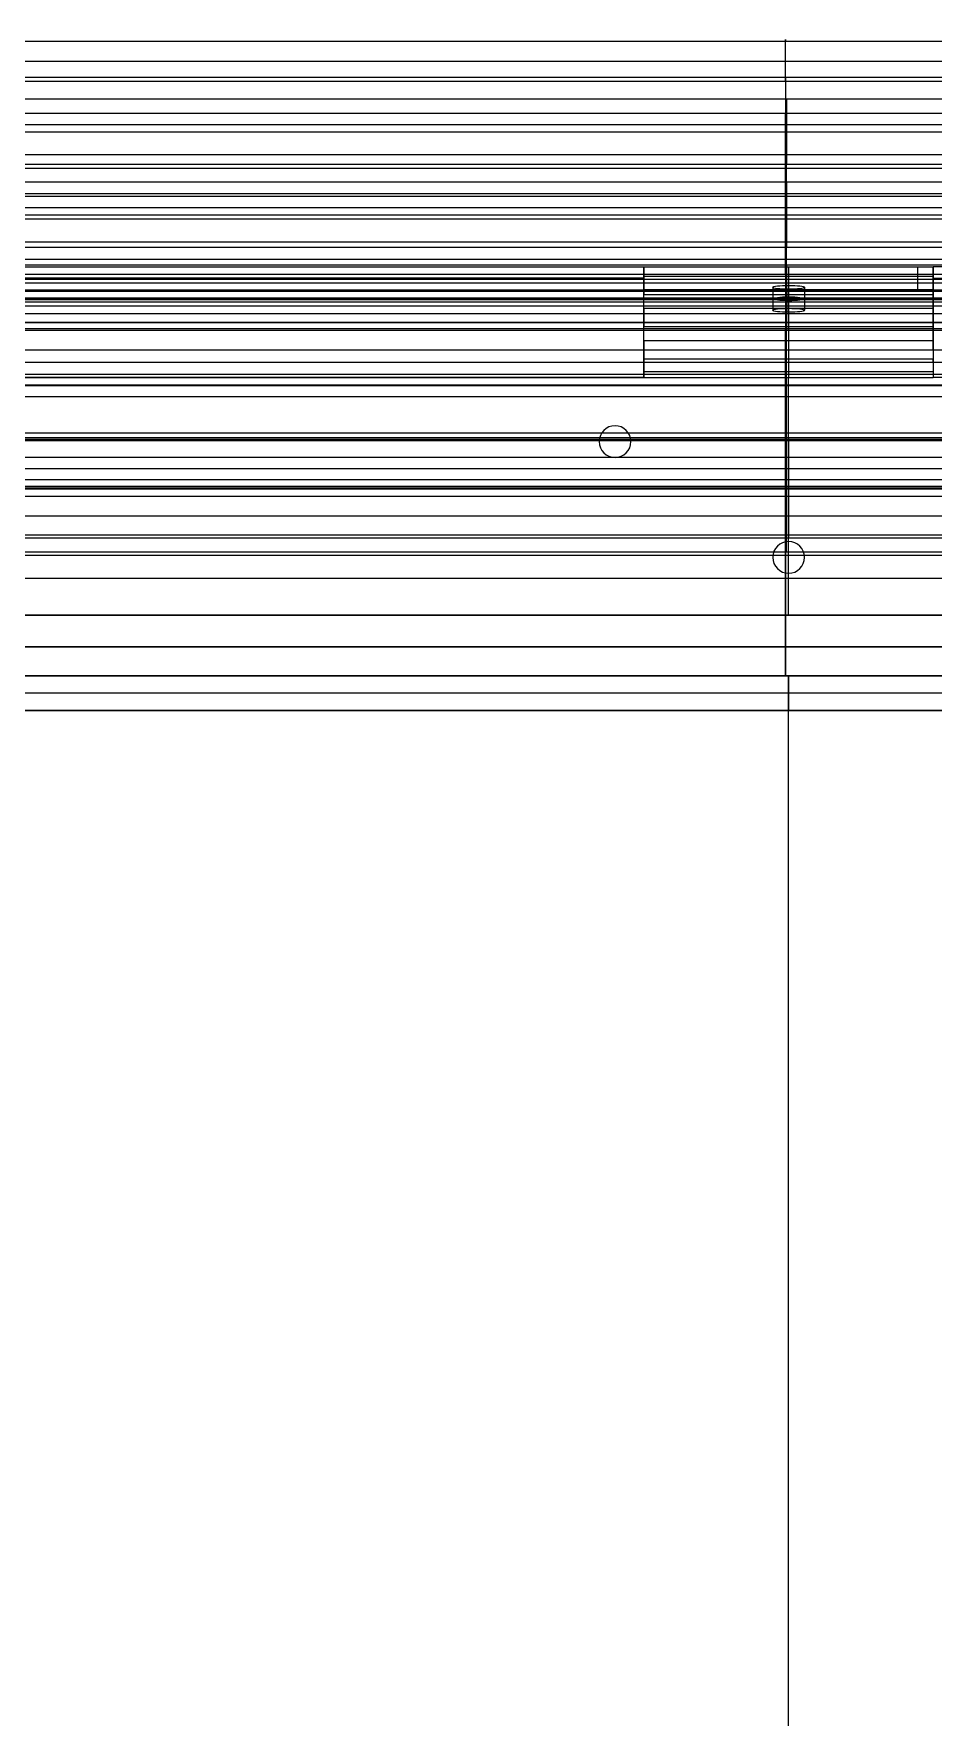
# Model space of a CAD drawing. Header units: millimetres. Extents: x -41 to 531, y -370 to 212.
# Drawn here: x 114.8 to 270.3, y -79 to 211.9 of the extents above; entities that cross this region are included whole.
import ezdxf

# ---------------------------------------------------------------- set-up
doc = ezdxf.new("R2010")
doc.units = ezdxf.units.MM
doc.header["$MEASUREMENT"] = 0
doc.layers.add('Domyślny', color=7, linetype='Continuous', true_color=0x000000)

# ---------------------------------------------------------------- blocks, each defined once
blk = doc.blocks.new('deska 2 siedziska awki Soft 02.412 SC')
at = {"layer": 'Domyślny'}
for p, q in [((5, 0), (1795, 0)), ((900, 0, 14), (900, 0, -14)), ((900, -5, -19), (900, -60, -19)), ((900, -60, 19), (900, -5, 19)), ((5, -32.5, -19), (1795, -32.5, -19)), ((5, -32.5, 19), (1795, -32.5, 19)), ((5, -60, -19), (1795, -60, -19)), ((900, -90, -9), (900, -60, 19)), ((5, -75, 5), (1795, -75, 5))]:
    blk.add_line(p, q, dxfattribs=at)
at = {"layer": 'Domyślny', "extrusion": (1, 0, 0)}
for centre, radius, start, end in [((-5, -14, 900), 5, 270, 0), ((-5, 14, 900), 5, 0, 90), ((-60, 31, 900), 50, 233.1301, 270)]:
    blk.add_arc(centre, radius, start, end, dxfattribs=at)
at = {"layer": 'Domyślny'}
for points in [[(1795, 0, 14), (900, 0, 14), (5, 0, 14)], [(5, 0, -14), (900, 0, -14), (1795, 0, -14)], [(1795, -5, -19), (900, -5, -19), (5, -5, -19)], [(5, -5, 19), (900, -5, 19), (1795, -5, 19)], [(5, -60, 19), (900, -60, 19), (1795, -60, 19)], [(1795, -90, -9), (900, -90, -9), (5, -90, -9)]]:
    blk.add_open_spline(points, degree=2, dxfattribs=at)
blk = doc.blocks.new('ZD 06 SC_Bez rowka')
at = {"layer": 'Domyślny'}
for p, q in [((-45, 19), (45, 19)), ((0, 19, -895), (0, 19, 895)), ((-50, -19), (-50, 14)), ((0, -19, 900), (0, 14, 900)), ((0, -19, -900), (0, 14, -900)), ((50, -19), (50, 14)), ((-50, -2.5, 895), (-50, -2.5, -895)), ((-45, -2.5, 900), (45, -2.5, 900)), ((-45, -2.5, -900), (45, -2.5, -900)), ((50, -2.5, -895), (50, -2.5, 895)), ((50, -19), (-50, -19)), ((0, -19, -900), (0, -19, 900))]:
    blk.add_line(p, q, dxfattribs=at)
for centre, start, end in [((-45, 14, -895), 90, 180), ((-45, 14, 895), 90, 180), ((-45, 14, -895), 90, 180), ((-45, 14), 90, 180), ((45, 14, -895), 360, 90), ((45, 14, 895), 360, 90), ((45, 14, -895), 0, 90), ((45, 14), 0, 90)]:
    blk.add_arc(centre, 5, start, end, dxfattribs=at)
at = {"layer": 'Domyślny', "extrusion": (1, 1.84741e-14, 9.09495e-14)}
blk.add_arc((14, -895, -45), 5, 270, 0, dxfattribs=at)
at = {"layer": 'Domyślny', "extrusion": (1, -7.10543e-15, -1.56319e-14)}
blk.add_arc((14, 895, -45), 5, 0, 90, dxfattribs=at)
at = {"layer": 'Domyślny', "extrusion": (1, 0, 0)}
for centre, start, end in [((14, -895), 270, 0), ((14, 895), 0, 90)]:
    blk.add_arc(centre, 5, start, end, dxfattribs=at)
at = {"layer": 'Domyślny', "extrusion": (1, -7.10543e-15, 1.08002e-13)}
blk.add_arc((14, -895, 45), 5, 270, 0, dxfattribs=at)
at = {"layer": 'Domyślny', "extrusion": (1, 3.55271e-14, 1.13687e-14)}
blk.add_arc((14, 895, 45), 5, 0, 90, dxfattribs=at)
at = {"layer": 'Domyślny', "extrusion": (-1.42109e-15, 1, -2.84217e-15)}
blk.add_arc((45, -895, 14), 5, 270, 360, dxfattribs=at)
at = {"layer": 'Domyślny', "extrusion": (-8.52651e-15, 1, 1.20792e-14)}
blk.add_arc((45, 895, 14), 5, 0, 90, dxfattribs=at)
at = {"layer": 'Domyślny', "extrusion": (-4.0492e-29, 1, -1.42109e-15)}
blk.add_arc((-45, -895, 14), 5, 180, 270, dxfattribs=at)
at = {"layer": 'Domyślny', "extrusion": (5.68434e-15, 1, -1.29656e-28)}
blk.add_arc((-45, 895, 14), 5, 90, 180, dxfattribs=at)
at = {"layer": 'Domyślny', "extrusion": (0, 1, 0)}
for centre, start, end in [((45, -895, -2.5), 270, 0), ((45, 895, -2.5), 0, 90), ((-45, -895, -2.5), 180, 270), ((-45, 895, -2.5), 90, 180)]:
    blk.add_arc(centre, 5, start, end, dxfattribs=at)
at = {"layer": 'Domyślny', "extrusion": (-1.06581e-14, 1, -1.49214e-14)}
blk.add_arc((45, -895, -19), 5, 270, 0, dxfattribs=at)
at = {"layer": 'Domyślny', "extrusion": (6.39488e-15, 1, -7.10543e-16)}
blk.add_arc((45, 895, -19), 5, 0, 90, dxfattribs=at)
at = {"layer": 'Domyślny', "extrusion": (5.68434e-15, 1, -1.42109e-14)}
blk.add_arc((-45, -895, -19), 5, 180, 270, dxfattribs=at)
at = {"layer": 'Domyślny', "extrusion": (-2.77112e-14, 1, -1.42109e-14)}
blk.add_arc((-45, 895, -19), 5, 90, 180, dxfattribs=at)
at = {"layer": 'Domyślny'}
for points in [[(-45, 19, -895), (0, 19, -895), (45, 19, -895)], [(-45, 19, 895), (-45, 19), (-45, 19, -895)], [(45, 19, 895), (0, 19, 895), (-45, 19, 895)], [(45, 19, -895), (45, 19), (45, 19, 895)], [(-50, 14, 895), (-50, -2.5, 895), (-50, -19, 895)], [(-50, 14, -895), (-50, 14), (-50, 14, 895)], [(-50, -19, -895), (-50, -2.5, -895), (-50, 14, -895)], [(45, 14, 900), (0, 14, 900), (-45, 14, 900)], [(-45, 14, 900), (-45, -2.5, 900), (-45, -19, 900)], [(45, 14, -900), (0, 14, -900), (-45, 14, -900)], [(-45, 14, -900), (-45, -2.5, -900), (-45, -19, -900)], [(45, -19, 900), (45, -2.5, 900), (45, 14, 900)], [(45, -19, -900), (45, -2.5, -900), (45, 14, -900)], [(50, 14, 895), (50, 14), (50, 14, -895)], [(50, -19, 895), (50, -2.5, 895), (50, 14, 895)], [(50, 14, -895), (50, -2.5, -895), (50, -19, -895)], [(-50, -19, 895), (-50, -19), (-50, -19, -895)], [(-45, -19, 900), (0, -19, 900), (45, -19, 900)], [(45, -19, -900), (0, -19, -900), (-45, -19, -900)], [(50, -19, 895), (50, -19), (50, -19, -895)]]:
    blk.add_open_spline(points, degree=2, dxfattribs=at)

msp = doc.modelspace()

# ---------------------------------------------------------------- linework, layer by layer
at = {"layer": 'Domyślny'}
for p, q in [((220.29, 169.67, 210.99), (45.29, 169.67, 210.99)), ((445.29, 168.82, 188.25), (45.29, 168.82, 188.25)), ((220.29, 171.65, 210.74), (270.29, 171.65, 210.74)), ((220.29, 171.65, 210.74), (270.29, 171.65, 210.74)), ((220.29, 166.87, 214.19), (220.29, 171.49, 213.61)), ((220.29, 169.08, 211.06), (220.29, 169.76, 216.44)), ((245.29, 171.65, 210.74), (245.29, 168.45, 185.35)), ((245.29, 170.03, 216.65), (245.29, 158.85, 231.04)), ((270.29, 171.49, 213.61), (270.29, 166.87, 214.19)), ((270.29, 169.08, 211.06), (270.29, 169.76, 216.44)), ((270.29, 169.67, 210.99), (445.29, 169.67, 210.99)), ((220.29, 157.27, 229.82), (220.29, 168.45, 215.42)), ((270.29, 167.68, 211.24), (220.29, 167.68, 211.24)), ((242.54, 168.11, 182.62), (242.54, 164.14, 183.12)), ((245.29, 168.45, 185.35), (245.29, 164.49, 185.85)), ((245.29, 163.8, 180.39), (245.29, 167.77, 179.89)), ((245.29, 167.77, 179.89), (245.29, 165.99, 165.75)), ((245.29, 167.68, 211.24), (245.29, 167.62, 210.74)), ((245.29, 167.62, 210.74), (245.29, 164.49, 185.85)), ((245.29, 166.87, 214.19), (245.29, 155.69, 228.59)), ((248.04, 168.11, 182.62), (248.04, 164.14, 183.12)), ((270.29, 157.27, 229.82), (270.29, 168.45, 215.42)), ((445.29, 164.85, 188.75), (45.29, 164.85, 188.75)), ((270.29, 164.44, 223.84), (220.29, 164.44, 223.84)), ((220.29, 164.44, 223.84), (220.29, 161.28, 221.39)), ((245.29, 163.8, 180.39), (245.29, 162.02, 166.25)), ((270.29, 161.28, 221.39), (270.29, 164.44, 223.84)), ((270.29, 161.28, 221.39), (220.29, 161.28, 221.39)), ((220.29, 152.53, 231.81), (220.29, 158.82, 231.02)), ((270.29, 158.82, 231.02), (270.29, 152.53, 231.81)), ((220.29, 155.25, 229.07), (220.29, 155.8, 233.44)), ((270.29, 155.25, 229.07), (270.29, 155.8, 233.44)), ((220.29, 152.53, 232.14), (45.29, 152.53, 232.14)), ((270.29, 153.53, 234.07), (220.29, 153.53, 234.07)), ((270.29, 153.03, 230.11), (220.29, 153.03, 230.11)), ((220.29, 152.53, 234.14), (270.29, 152.53, 234.14)), ((220.29, 152.53, 230.14), (270.29, 152.53, 230.14)), ((245.29, 124.2, 234.14), (245.29, 152.53, 234.14)), ((245.29, 124.2, 230.14), (245.29, 152.53, 230.14)), ((215.29, 144.2, 230.14), (215.29, 144.2, 234.14)), ((212.54, 141.45, 230.14), (212.54, 141.45, 234.14)), ((218.04, 141.45, 230.14), (218.04, 141.45, 234.14)), ((215.29, 138.7, 234.14), (215.29, 138.7, 230.14)), ((215.29, 138.7, 230.14), (215.29, 138.7, 234.14)), ((445.29, 131.99, 234.14), (45.29, 131.99, 234.14)), ((445.29, 131.99, 230.14), (45.29, 131.99, 230.14)), ((245.29, 124.2, 230.14), (245.29, 124.2, 234.14)), ((242.54, 121.45, 230.14), (242.54, 121.45, 234.14)), ((248.04, 121.45, 230.14), (248.04, 121.45, 234.14)), ((245.29, 118.7, 234.14), (245.29, 118.7, 230.14)), ((245.29, 111.45, 234.14), (245.29, 118.7, 234.14)), ((245.29, 111.45, 230.14), (245.29, 118.7, 230.14)), ((445.29, 111.45, 232.14), (45.29, 111.45, 232.14)), ((245.29, 111.45, 230.14), (245.29, 111.45, 234.14)), ((245.29, 100.99, 267.14), (245.29, 94.99, 267.14)), ((245.29, 94.99, -126.86), (245.29, 94.99, -134.86))]:
    msp.add_line(p, q, dxfattribs=at)
at = {"layer": 'Domyślny', "extrusion": (1, 1.67168e-07, 6.76405e-16)}
msp.add_arc((163.71, 211.74, 220.29), 8, 352.8291, 37.8291, dxfattribs=at)
at = {"layer": 'Domyślny', "extrusion": (1, 1.67167e-07, 0)}
for centre, radius, start, end in [((163.71, 211.74, 245.29), 8, 352.8291, 37.8291), ((163.71, 211.74, 245.29), 4, 352.8291, 37.8291), ((152.53, 226.14, 245.29), 8, 37.8291, 90), ((152.53, 226.14, 245.29), 4, 37.8291, 90)]:
    msp.add_arc(centre, radius, start, end, dxfattribs=at)
at = {"layer": 'Domyślny', "extrusion": (1, 1.67168e-07, 4.64135e-16)}
msp.add_arc((163.71, 211.74, 270.29), 8, 352.8291, 37.8291, dxfattribs=at)
at = {"layer": 'Domyślny', "extrusion": (1, 1.67168e-07, -7.12789e-17)}
msp.add_arc((163.71, 211.74, 220.29), 4, 352.8291, 37.8291, dxfattribs=at)
at = {"layer": 'Domyślny', "extrusion": (-1.6586e-07, 0.992178, -0.124829)}
for centre, start, end in [((-245.29, 202.18, 144), 270, 90), ((-245.29, 202.18, 142), 270, 90), ((-245.29, 202.18, 144), 90, 270), ((-245.29, 202.18, 142), 90, 270), ((-245.29, 202.18, 140), 270, 90), ((-245.29, 202.18, 140), 90, 270)]:
    msp.add_arc(centre, 2.75, start, end, dxfattribs=at)
at = {"layer": 'Domyślny', "extrusion": (1, 1.67168e-07, -2.55058e-17)}
msp.add_arc((163.71, 211.74, 270.29), 4, 352.8291, 37.8291, dxfattribs=at)
at = {"layer": 'Domyślny', "extrusion": (1, 1.67168e-07, 0)}
for centre, radius, start, end in [((169.96, 165.25, 245.29), 8, 172.8291, 176.4216), ((152.53, 226.14, 270.29), 8, 37.8291, 90), ((152.53, 226.14, 270.29), 4, 37.8291, 90)]:
    msp.add_arc(centre, radius, start, end, dxfattribs=at)
at = {"layer": 'Domyślny', "extrusion": (1, 1.67168e-07, 9.91944e-16)}
msp.add_arc((152.53, 226.14, 220.29), 8, 37.8291, 90, dxfattribs=at)
at = {"layer": 'Domyślny', "extrusion": (1, 1.67168e-07, 9.0084e-17)}
msp.add_arc((152.53, 226.14, 220.29), 4, 37.8291, 90, dxfattribs=at)
at = {"layer": 'Domyślny'}
for centre, start, end in [((215.29, 141.45, 230.14), 90, 270), ((215.29, 141.45, 234.14), 90, 270), ((215.29, 141.45, 232.14), 90, 270), ((215.29, 141.45, 230.14), 270, 90), ((215.29, 141.45, 234.14), 270, 90), ((215.29, 141.45, 232.14), 270, 90), ((245.29, 121.45, 230.14), 90, 270), ((245.29, 121.45, 234.14), 90, 270), ((245.29, 121.45, 232.14), 90, 270), ((245.29, 121.45, 230.14), 270, 90), ((245.29, 121.45, 234.14), 270, 90), ((245.29, 121.45, 232.14), 270, 90)]:
    msp.add_arc(centre, 2.75, start, end, dxfattribs=at)
for points in [[(45.29, 171.65, 210.74), (132.79, 171.65, 210.74), (220.29, 171.65, 210.74)], [(45.29, 171.65, 210.74), (132.79, 171.65, 210.74), (220.29, 171.65, 210.74)], [(220.29, 171.65, 210.74), (220.29, 169.67, 210.99), (220.29, 167.68, 211.24)], [(220.29, 158.85, 231.04), (220.29, 164.44, 223.84), (220.29, 170.03, 216.65)], [(220.29, 170.03, 216.65), (245.29, 170.03, 216.65), (270.29, 170.03, 216.65)], [(220.29, 170.03, 216.65), (220.29, 168.45, 215.42), (220.29, 166.87, 214.19)], [(267.53, 171.65, 210.74), (267.53, 169.63, 210.74), (267.53, 167.62, 210.74)], [(267.53, 171.65, 210.74), (267.53, 169.63, 210.74), (267.53, 167.62, 210.74)], [(445.29, 171.65, 210.74), (357.79, 171.65, 210.74), (270.29, 171.65, 210.74)], [(270.29, 167.68, 211.24), (270.29, 169.67, 210.99), (270.29, 171.65, 210.74)], [(445.29, 171.65, 210.74), (357.79, 171.65, 210.74), (270.29, 171.65, 210.74)], [(270.29, 170.03, 216.65), (270.29, 164.44, 223.84), (270.29, 158.85, 231.04)], [(270.29, 166.87, 214.19), (270.29, 168.45, 215.42), (270.29, 170.03, 216.65)], [(45.29, 167.68, 211.24), (132.79, 167.68, 211.24), (220.29, 167.68, 211.24)], [(45.29, 167.62, 210.74), (245.29, 167.62, 210.74), (445.29, 167.62, 210.74)], [(45.29, 167.62, 210.74), (245.29, 167.62, 210.74), (445.29, 167.62, 210.74)], [(45.29, 165.99, 165.75), (245.29, 165.99, 165.75), (445.29, 165.99, 165.75)], [(220.29, 155.69, 228.59), (220.29, 161.28, 221.39), (220.29, 166.87, 214.19)], [(220.29, 166.87, 214.19), (245.29, 166.87, 214.19), (270.29, 166.87, 214.19)], [(270.29, 167.68, 211.24), (357.79, 167.68, 211.24), (445.29, 167.68, 211.24)], [(270.29, 166.87, 214.19), (270.29, 161.28, 221.39), (270.29, 155.69, 228.59)], [(445.29, 162.02, 166.25), (245.29, 162.02, 166.25), (45.29, 162.02, 166.25)], [(445.29, 161.97, 165.75), (245.29, 161.97, 165.75), (45.29, 161.97, 165.75)], [(270.29, 158.85, 231.04), (245.29, 158.85, 231.04), (220.29, 158.85, 231.04)], [(220.29, 155.69, 228.59), (220.29, 157.27, 229.82), (220.29, 158.85, 231.04)], [(270.29, 158.85, 231.04), (270.29, 157.27, 229.82), (270.29, 155.69, 228.59)], [(270.29, 155.69, 228.59), (245.29, 155.69, 228.59), (220.29, 155.69, 228.59)], [(220.29, 152.53, 230.14), (132.79, 152.53, 230.14), (45.29, 152.53, 230.14)], [(45.29, 152.53, 234.14), (132.79, 152.53, 234.14), (220.29, 152.53, 234.14)], [(220.29, 152.53, 234.14), (220.29, 152.53, 232.14), (220.29, 152.53, 230.14)], [(270.29, 152.53, 230.14), (270.29, 152.53, 232.14), (270.29, 152.53, 234.14)], [(445.29, 152.53, 234.14), (357.79, 152.53, 234.14), (270.29, 152.53, 234.14)], [(445.29, 152.53, 230.14), (357.79, 152.53, 230.14), (270.29, 152.53, 230.14)], [(20.29, 142.15, -192.07), (245.29, 142.15, -192.07), (470.29, 142.15, -192.07)], [(20.29, 141.9, -194.05), (245.29, 141.9, -194.05), (470.29, 141.9, -194.05)], [(20.29, 141.65, -196.04), (245.29, 141.65, -196.04), (470.29, 141.65, -196.04)], [(245.29, 142.15, -192.07), (245.29, 133.72, -191.01), (245.29, 125.29, -189.95)], [(245.29, 141.65, -196.04), (245.29, 141.9, -194.05), (245.29, 142.15, -192.07)], [(245.29, 141.65, -196.04), (245.29, 133.22, -194.98), (245.29, 124.79, -193.92)], [(470.29, 133.72, -191.01), (245.29, 133.72, -191.01), (20.29, 133.72, -191.01)], [(470.29, 133.22, -194.98), (245.29, 133.22, -194.98), (20.29, 133.22, -194.98)], [(470.29, 125.29, -189.95), (245.29, 125.29, -189.95), (20.29, 125.29, -189.95)], [(470.29, 124.79, -193.92), (245.29, 124.79, -193.92), (20.29, 124.79, -193.92)], [(20.29, 121.82, -185.48), (245.29, 121.82, -185.48), (470.29, 121.82, -185.48)], [(470.29, 117.8, -185.48), (245.29, 117.8, -185.48), (20.29, 117.8, -185.48)], [(45.29, 111.45, 234.14), (245.29, 111.45, 234.14), (445.29, 111.45, 234.14)], [(45.29, 111.45, 230.14), (245.29, 111.45, 230.14), (445.29, 111.45, 230.14)], [(-28.18, 100.99, 267.14), (245.29, 100.99, 267.14), (518.76, 100.99, 267.14)], [(518.76, 100.99, -134.86), (245.29, 100.99, -134.86), (-28.18, 100.99, -134.86)], [(518.76, 100.99, 37.14), (245.29, 100.99, 37.14), (-28.18, 100.99, 37.14)], [(245.29, 100.99, 267.14), (245.29, 100.99, 66.14), (245.29, 100.99, -134.86)], [(245.29, 94.99, -134.86), (245.29, 97.99, -134.86), (245.29, 100.99, -134.86)], [(515.76, 97.99, 267.14), (245.29, 97.99, 267.14), (-25.18, 97.99, 267.14)], [(512.76, 94.99, -126.86), (245.29, 94.99, -126.86), (-22.18, 94.99, -126.86)], [(512.76, 94.99, -134.86), (245.29, 94.99, -134.86), (-22.18, 94.99, -134.86)], [(-22.18, 94.99, -130.86), (245.29, 94.99, -130.86), (512.76, 94.99, -130.86)], [(-22.18, 94.99, 267.14), (245.29, 94.99, 267.14), (512.76, 94.99, 267.14)], [(512.76, 94.99, -134.86), (245.29, 94.99, -134.86), (-22.18, 94.99, -134.86)], [(512.76, 94.99, 37.14), (245.29, 94.99, 37.14), (-22.18, 94.99, 37.14)], [(245.29, -253.02, -126.86), (245.29, -79.02, -126.86), (245.29, 94.99, -126.86)], [(245.29, -253.02, -134.86), (245.29, -79.02, -134.86), (245.29, 94.99, -134.86)], [(245.29, 94.99, 267.14), (245.29, 94.99, 66.14), (245.29, 94.99, -134.86)]]:
    msp.add_open_spline(points, degree=2, dxfattribs=at)
for points, weights in [([(245.29, 121.82, -185.48), (245.29, 121.32, -189.45), (245.29, 125.29, -189.95)], [1, 0.707106781187, 1]), ([(245.29, 117.8, -185.48), (245.29, 117.33, -192.98), (245.29, 124.79, -193.92)], [0.975476062218, 0.719930182021, 1])]:
    msp.add_rational_spline(points, weights, degree=2, dxfattribs=at)

# ---------------------------------------------------------------- block references
at = {"layer": 'Domyślny', "extrusion": (-8.32313e-18, -0.992178, 0.124829), "xscale": 0.3055555555555555, "rotation": 180}
msp.add_blockref('deska 2 siedziska awki Soft 02.412 SC', (519.75, 180.5, -163), dxfattribs=at)
at = {"layer": 'Domyślny', "extrusion": (1, -3.18618e-15, -2.13812e-15), "rotation": 262.8352509743973}
for p, zscale in [((176.15, 94.24, 244.89), 0.3055555555555555), ((161.81, -19.86, 244.89), 0.3055555555555555), ((147.46, -133.97, 244.89), 0.3055555555555556)]:
    msp.add_blockref('ZD 06 SC_Bez rowka', p, dxfattribs=dict(at, zscale=zscale))
at = {"layer": 'Domyślny', "extrusion": (-2.3889e-16, -1.66533e-15, -1), "xscale": 0.3055555555555553, "rotation": 180}
msp.add_blockref('deska 2 siedziska awki Soft 02.412 SC', (30.25, 100.99, -253.14), dxfattribs=at)

doc.saveas('drawing.dxf')
